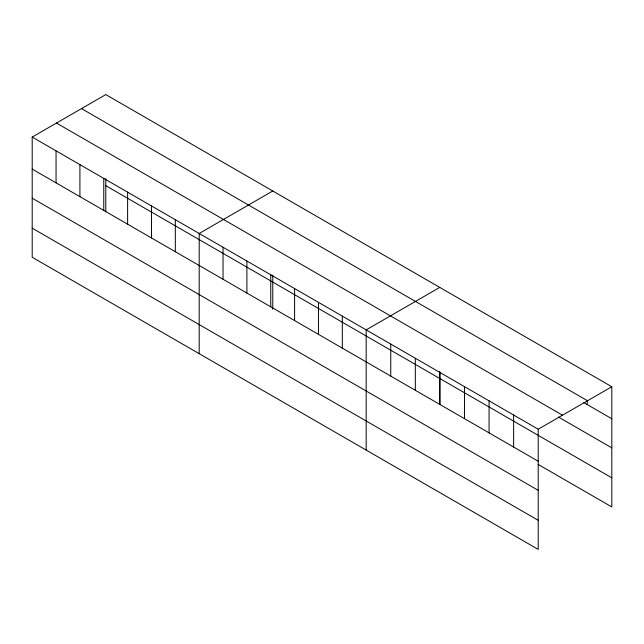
<?xml version="1.0" encoding="UTF-8"?>
<svg xmlns="http://www.w3.org/2000/svg" width="644" height="644" viewBox="0 0 644 644"><rect width="100%" height="100%" fill="white"/><g stroke="black" fill="none" stroke-linecap="round" stroke-linejoin="round"><path stroke-width="0.97" d="M32.2 137.075L538.215 429.218L538.215 549.413L32.2 257.262L32.2 137.075L105.785 94.588L611.8 386.738L611.8 506.925L538.062 464.356M272.766 190.994L199.189 233.482L199.189 353.669M439.755 287.409L366.17 329.889L366.17 450.084M538.215 429.218L611.8 386.738M81.498 108.611L587.521 400.753M583.834 402.605L611.8 418.753M56.479 123.052L562.502 415.203M558.404 417.022L611.8 447.846M105.785 185.681L611.8 477.832M32.2 169.09L538.215 461.233M32.2 198.183L538.215 490.334M32.2 228.169L538.215 520.312M587.223 400.56L587.223 404.561M513.638 415.026L513.638 447.041M489.062 400.842L489.062 432.857M464.485 386.65L464.485 418.664M439.908 372.457L439.908 404.472M439.755 371.508L439.755 404.585M415.324 358.265L415.324 390.28M390.747 344.081L390.747 376.096M342.318 316.115L342.318 348.13M318.458 302.342L318.458 334.357M294.606 288.568L294.606 320.583M272.766 275.093L272.766 309.184M270.754 274.795L270.754 306.81M246.894 261.029L246.894 293.044M223.041 247.256L223.041 279.271M175.329 219.709L175.329 251.724M151.477 205.935L151.477 237.95M127.617 192.162L127.617 224.176M105.785 178.686L105.785 211.771M103.765 178.388L103.765 210.403M79.912 164.614L79.912 196.629M56.052 150.841L56.052 182.856"/></g></svg>
